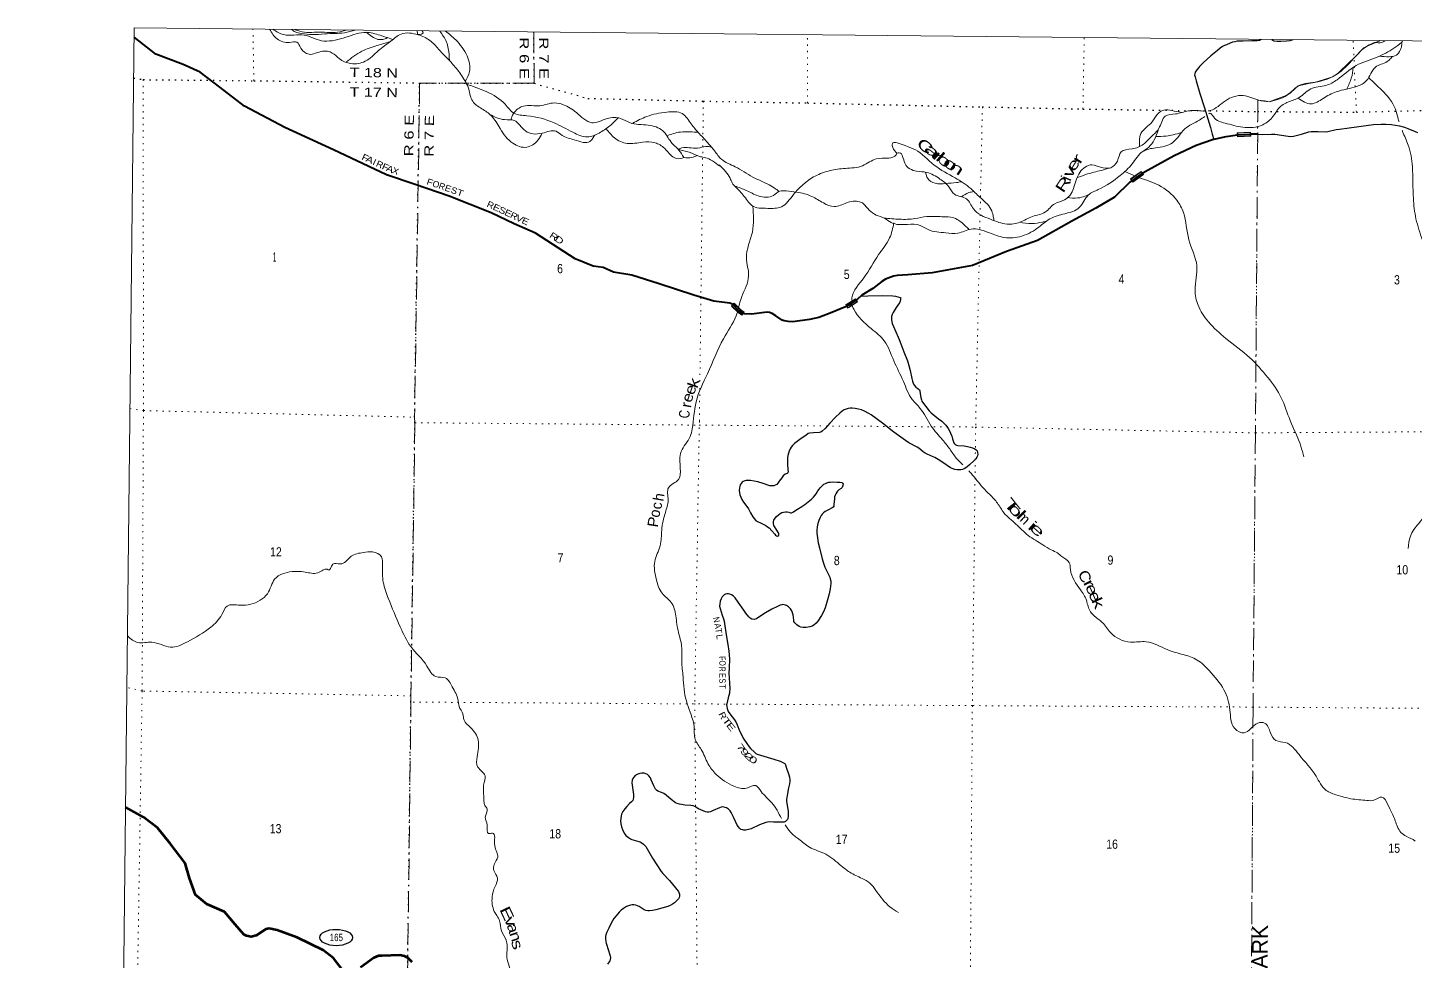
# Model space of a CAD drawing. Header units: feet. Extents: x -252658 to 9, y -366365 to -181930.
# Drawn here: x -252658 to -226402, y -199600 to -181930 of the extents above; entities that cross this region are included whole.
import ezdxf
from ezdxf.enums import TextEntityAlignment as Align

# ---------------------------------------------------------------- set-up
doc = ezdxf.new("R2010")
doc.units = ezdxf.units.FT
doc.header["$LTSCALE"] = 80
doc.linetypes.add('DOT_DASHED', pattern=[7.7, 5, -1.2, 0.3, -1.2])
doc.linetypes.add('DOTTED', pattern=[1.5, 0.3, -1.2])
for name, color, linetype, lineweight in [('17', 7, 'Continuous', 25), ('23', 7, 'Continuous', 70), ('26', 7, 'Continuous', 40), ('29', 7, 'Continuous', 25), ('39', 7, 'Continuous', 13), ('4', 7, 'Continuous', 13), ('44', 7, 'DOT_DASHED', 13), ('6', 7, 'DOTTED', 25), ('61', 7, 'Continuous', 13), ('7', 7, 'DOTTED', 13)]:
    doc.layers.add(name, color=color, linetype=linetype, lineweight=lineweight)
for name, color, linetype in [('27', 7, 'Continuous'), ('30', 7, 'Continuous'), ('41', 7, 'Continuous')]:
    doc.layers.add(name, color=color, linetype=linetype)

msp = doc.modelspace()

# ---------------------------------------------------------------- linework, layer by layer
at = {"layer": '17'}
msp.add_ellipse((-246821.55, -199150.25), major_axis=(309.24, -1), ratio=0.500121, dxfattribs=at)
at = {"layer": '23'}
for points in [[(-246699.97, -199760.57), (-246872.37, -199541.15), (-247067.7, -199389.97), (-247557.68, -199153), (-247938.19, -199013.91), (-248086.73, -198982.06), (-248153.15, -198993.46), (-248333.57, -199114.38), (-248431.39, -199139.57), (-248516.67, -199120.46), (-248567.55, -199092.74), (-248735.37, -198904.56), (-248935.67, -198662.67), (-249267.82, -198516.05), (-249485.03, -198344.49), (-249595.95, -198027.02), (-249677.07, -197742.11), (-249962.35, -197372.4), (-250202.21, -197073.68), (-250467.33, -196871.38), (-250806, -196680.09)], [(-245384.94, -199617.69), (-245467.79, -199535.5), (-245531.62, -199501.44), (-245614.66, -199484.27), (-245950.67, -199494.73), (-246020.94, -199497.18), (-246105.99, -199533.33), (-246359.57, -199717.93)]]:
    msp.add_lwpolyline(points, dxfattribs=at)
at = {"layer": '26'}
msp.add_line((-229385.89, -183945.66), (-229515, -183945.37), dxfattribs=at)
for points in [[(-239318.05, -187169.14), (-239343.88, -187156.06), (-239369.55, -187143.07), (-239674.8, -187103.5), (-240055.59, -186988.58), (-240710.8, -186778.03), (-241223.78, -186615.35), (-241573.01, -186553.15), (-241769.09, -186466.42), (-241957.89, -186444.23), (-242300.19, -186305.56), (-243052.73, -185819.99), (-243452.85, -185638.39), (-243888.86, -185430.21), (-244683.64, -185115.41), (-245324.65, -184894.94), (-245867.6, -184715.81), (-246873.7, -184241.6), (-247795.88, -183814.63), (-248553.44, -183413.61), (-249023.85, -183051.96), (-249394.63, -182769.96), (-249714.72, -182623.47), (-250231.33, -182428.52), (-250645.67, -182110.83)], [(-231559.39, -184678.53), (-231457.72, -184616.05), (-230961.79, -184345.45), (-230547.23, -184154.54), (-230236.24, -184047.11), (-229980.08, -183985.43), (-229766.84, -183956.34), (-229515, -183945.37)], [(-231559.39, -184678.53), (-231804.42, -184852.01), (-232095.4, -185138.94), (-232445.74, -185342.63), (-232899.21, -185593.55), (-233551.09, -185955.13), (-234134.8, -186164.35), (-234779.53, -186431.33), (-235541.4, -186568.11), (-236004.42, -186605.4), (-236207.92, -186619.31), (-236276.24, -186630.66), (-236424.92, -186687.42), (-236494.64, -186731.03), (-236665.17, -186866.16), (-236873.82, -186992.83), (-236962.51, -187074.75), (-236977.23, -187088.34)], [(-236977.23, -187088.34), (-237122.66, -187182.76), (-237186.69, -187214.54), (-237473.15, -187332.82), (-237686.51, -187413.28), (-237866.74, -187451.43), (-238180.08, -187494.16), (-238267.45, -187491.41), (-238341.77, -187477.13), (-238383.25, -187462.23), (-238501.51, -187384.13), (-238571.53, -187340.9), (-238621.41, -187318.37), (-238668.33, -187313.23), (-238961.7, -187350.94), (-239099.14, -187341.91), (-239122.39, -187340.41), (-239195.02, -187291.59), (-239318.05, -187169.14)]]:
    msp.add_lwpolyline(points, dxfattribs=at)
at = {"layer": '29'}
for points in [[(-229320.12, -182154.17), (-229346.85, -182167.93), (-229392.28, -182174.42), (-229495.46, -182176.02), (-229660.56, -182182.77), (-229769.22, -182185.3), (-229818.51, -182193.89), (-229859.61, -182204.71), (-229903.12, -182221.27), (-229976.45, -182250.14), (-230013.23, -182265.29), (-230047.99, -182285.11), (-230093.28, -182315.05), (-230146.99, -182360.51), (-230268.95, -182461.37), (-230418.15, -182595.62), (-230484.89, -182663.38), (-230505.63, -182687.52), (-230551.94, -182750.52), (-230564.94, -182769.39), (-230575.76, -182799.68), (-230576.5, -182824.3), (-230569.27, -182858.1), (-230546, -182936.15), (-230477.38, -183172.18), (-230387.85, -183445.18), (-230324.33, -183652.83), (-230279.42, -183815.53), (-230243.37, -183941.67), (-230214.26, -184041.82)], [(-228721.53, -182160.2), (-228775.67, -182176.58), (-228838.25, -182185.22), (-228945.04, -182191.84), (-229013.66, -182189.56), (-229069.91, -182180.91), (-229095.88, -182170.09), (-229115.97, -182156.23)], [(-229385.89, -183945.66), (-229294.58, -183950.23), (-229121.44, -183943.75), (-229059.08, -183946.37), (-228931.16, -183966.04), (-228805.95, -183983.15), (-228758.88, -183985.73), (-228708.59, -183978.83), (-228556.37, -183941.9), (-228416.51, -183900.94), (-228373.87, -183895.4), (-228329.96, -183892.28), (-228239.16, -183895.74), (-228102.57, -183900.16), (-228055.19, -183894.45), (-227898.11, -183858.41), (-227834.5, -183846.85), (-227653.68, -183824), (-227328.43, -183778.1), (-227189.77, -183762.47), (-227046.1, -183752.98), (-226956.1, -183755.98), (-226850.09, -183762.47), (-226779.36, -183773.71), (-226698.64, -183788.44), (-226605.74, -183813.6), (-226540.7, -183838.2), (-226403.32, -183894.74), (-226356.79, -183909.59)], [(-236892.31, -187009.91), (-236760.69, -187005.94), (-236478.96, -186998.94), (-236288.08, -187003.11), (-236237.8, -187009.98), (-236192.13, -187020.32), (-236166.4, -187027.29), (-236140.44, -187038.12), (-236140.44, -187070.56), (-236150.73, -187106.32), (-236164.24, -187137.63), (-236223.07, -187226.93), (-236284.44, -187319.68), (-236302.71, -187358.31), (-236311.36, -187392.93), (-236315.69, -187418.89), (-236315.69, -187460), (-236302.71, -187527.07), (-236252.88, -187643.2), (-236168.61, -187831.37), (-236133.94, -187914.35), (-236079.7, -188062.01), (-236013.03, -188235.5), (-235982.49, -188325.43), (-235960.76, -188418.6), (-235927.58, -188570.84), (-235915.42, -188617.51), (-235896.82, -188674.64), (-235876.47, -188704.05), (-235850.47, -188732.58), (-235813.73, -188758.14), (-235785.84, -188785.06), (-235776.95, -188803.58), (-235772.1, -188856.05), (-235759.64, -188929.06), (-235745.89, -188975.82), (-235738, -189000.46), (-235709.88, -189041.57), (-235661.56, -189101.51), (-235601.7, -189180.04), (-235564.85, -189217.52), (-235423.82, -189330.93), (-235361.54, -189379.09), (-235327.79, -189406.6), (-235283.66, -189454.81), (-235242.99, -189518.19), (-235218.75, -189558.66), (-235195.57, -189604.38), (-235171.15, -189662.51), (-235156.91, -189712.47), (-235136.53, -189783.67), (-235121.86, -189808.33), (-235108.4, -189820.45), (-235082.44, -189831.27), (-235056.51, -189838.67), (-234936.06, -189844.59), (-234874.74, -189852.9), (-234822.17, -189866.42)], [(-234822.17, -189866.42), (-234779.54, -189878.87), (-234736.27, -189898.34), (-234711.28, -189918.39), (-234693, -189939.45), (-234686.51, -189967.57), (-234682.18, -190006.52), (-234686.88, -190032.05), (-234697.33, -190060.6), (-234716.8, -190086.57), (-234746.17, -190122.85), (-234835.33, -190204.62), (-234887.72, -190246.67), (-234938.29, -190277.87), (-234967.77, -190289.94), (-235002.39, -190296.43), (-235047.61, -190300.54), (-235071.62, -190298.6), (-235112.73, -190289.94), (-235166.82, -190272.63), (-235194.99, -190257.47), (-235342.64, -190161.98), (-235432.94, -190101.71), (-235494.25, -190064.35), (-235521.65, -190049.79), (-235638.48, -190002.19), (-235674.51, -189981.92), (-235716.37, -189956.76), (-235796.42, -189889.69), (-235829.67, -189870.06), (-235982.49, -189783.67), (-236046.63, -189742.1), (-236266.75, -189587.83), (-236486.26, -189415.43), (-236700.8, -189253.6), (-236739.53, -189229.85), (-236826.29, -189186.53), (-236882.16, -189164.77), (-236936.63, -189147.59), (-237001.54, -189134.6), (-237059.92, -189128.77), (-237092.41, -189128.11), (-237131.35, -189134.6), (-237170.3, -189147.59), (-237207.08, -189162.73), (-237246.02, -189186.53), (-237289.29, -189223.31), (-237371.27, -189302.11), (-237479.57, -189415.51), (-237567.25, -189513.45), (-237622.48, -189567.32), (-237650.05, -189585.34), (-237674.41, -189591.12), (-237789.11, -189594.95), (-237856.15, -189601.94), (-237890.2, -189611.83), (-237929.71, -189638.72), (-238048.78, -189725.61), (-238150.39, -189800.99), (-238187.18, -189839.93), (-238210.23, -189865.51), (-238232.61, -189900.51), (-238249.92, -189943.78), (-238268.98, -190000.67), (-238280.21, -190062.78), (-238282.38, -190127.68), (-238281.38, -190193.77), (-238273.72, -190292.11), (-238269.4, -190335.38), (-238272.7, -190357.31), (-238286.7, -190365.67), (-238323.78, -190381.86), (-238360.27, -190411.11), (-238390.38, -190450.25)], [(-238390.38, -190450.25), (-238438.7, -190513.18), (-238464.12, -190549.57), (-238484.95, -190574.17), (-238511.72, -190590.68), (-238538.03, -190598.65), (-238585.28, -190603.66), (-238618.58, -190602.09), (-238739.77, -190557.85), (-238844.9, -190527.94), (-238913.13, -190509.91), (-238983.37, -190501.98), (-239039.47, -190499.77), (-239065.59, -190501.98), (-239089.39, -190508.47), (-239122.55, -190519.25), (-239141.31, -190532.27), (-239160.79, -190553.9), (-239178.09, -190584.19), (-239184.58, -190610.15), (-239191.08, -190638.28), (-239193.24, -190685.88), (-239180.26, -190772.42), (-239166.59, -190818.15), (-239145.64, -190861.13), (-239113.41, -190912.59), (-239049.71, -190993.27), (-239022.32, -191036.38), (-238983.2, -191110.31), (-238937.94, -191189.99), (-238914.47, -191221.38), (-238886.01, -191252.73), (-238851.4, -191274.37), (-238794.54, -191303.88), (-238693.45, -191354.42), (-238660.14, -191374.75), (-238630.71, -191395.53), (-238578.24, -191451.98), (-238522.05, -191516.28), (-238507.39, -191534), (-238488.97, -191549.6), (-238470.61, -191551.3), (-238452.68, -191546.75), (-238444.64, -191525.34), (-238447.2, -191502.58), (-238485.25, -191436.85), (-238538.63, -191348.45), (-238548.5, -191313.31), (-238546.35, -191277.65), (-238537.68, -191250.57), (-238511.72, -191211.63), (-238490.94, -191182.7), (-238451.14, -191148.88), (-238418.71, -191126.58), (-238388.39, -191107.77), (-238355.39, -191096.38), (-238321.32, -191092.63), (-238284.54, -191092.63), (-238253.01, -191101.72), (-238223.96, -191109.94), (-238207.01, -191109.25), (-238182.85, -191101.28), (-238094.15, -191040.35), (-238009.76, -190990.93), (-237954.65, -190956.18), (-237826.53, -190851.48)], [(-237826.53, -190851.48), (-237789.08, -190817.85), (-237738.85, -190753.54), (-237704.7, -190696.69), (-237683.57, -190662.62), (-237663.59, -190638.27), (-237621.05, -190596.11), (-237592.19, -190571.2), (-237561.34, -190553.7), (-237533.78, -190540.91), (-237499.16, -190532.26), (-237472.1, -190530.39), (-237429.93, -190527.93), (-237341.48, -190532.6), (-237289.29, -190532.26), (-237250.35, -190538.75), (-237237.43, -190548.07), (-237230.88, -190566.88), (-237232.86, -190592.56), (-237237.37, -190610.15), (-237248.19, -190631.78), (-237264.85, -190647.96), (-237308.77, -190677.22), (-237334.94, -190700.11), (-237349.88, -190720.5), (-237364.72, -190749.54), (-237380.17, -190778.91), (-237388.82, -190809.2), (-237389.93, -190843.46), (-237401.68, -190955.95), (-237406.13, -190986.61), (-237419.41, -191005.77), (-237434.26, -191019.07), (-237505.5, -191055.38), (-237566.23, -191083.97), (-237597.75, -191108.83), (-237624.65, -191133.74), (-237644.12, -191161.86), (-237663, -191197.42), (-237689.56, -191254.9), (-237707.02, -191312.9), (-237719.85, -191378.22), (-237727.34, -191441.24), (-237724.17, -191497.22), (-237714.05, -191586.8), (-237698.21, -191678.96), (-237677.97, -191773.41), (-237622.48, -191980.8), (-237598.69, -192066.24), (-237572.72, -192137.63), (-237554.54, -192176.5), (-237499.94, -192289.13), (-237481.86, -192330.19), (-237471.04, -192362.64), (-237461.48, -192403.25), (-237460.22, -192449.18), (-237476.3, -192547.89), (-237492.67, -192643.9), (-237523.51, -192760.02), (-237568.4, -192907.86), (-237601.38, -192987.28), (-237635.47, -193057.15), (-237705.58, -193159.26), (-237739.32, -193202.1), (-237784.76, -193241.05), (-237815.42, -193258.5), (-237858.32, -193271.34), (-237928.7, -193279.02), (-237985.97, -193282.16), (-238031.07, -193273.68), (-238059.53, -193262.68), (-238107.13, -193232.39), (-238141.74, -193195.61), (-238159.05, -193169.65), (-238163.38, -193143.69), (-238176.16, -193039.2)], [(-238176.16, -193039.2), (-238185.02, -193007.38), (-238200.75, -192966.66), (-238226.95, -192927.11), (-238244.17, -192908.41), (-238263.64, -192891.1), (-238297.12, -192865.97), (-238319.16, -192858.1), (-238345.12, -192851.61), (-238366.76, -192849.44), (-238388.39, -192853.77), (-238418.68, -192862.42), (-238468.65, -192884.6), (-238576.83, -192933.51), (-238699.74, -193002.09), (-238802.56, -193071.32), (-238870.5, -193119.51), (-238909.81, -193130.7), (-238953.18, -193126.91), (-238987.7, -193104.74), (-239013.92, -193078.58), (-239072.08, -193011.71), (-239110.37, -192954.52), (-239215.86, -192799.93), (-239268.96, -192721.79), (-239285.12, -192704.97), (-239312.24, -192682.85), (-239342.1, -192664.82), (-239372.81, -192650.39), (-239396.61, -192643.9), (-239427.88, -192643.91), (-239455.03, -192650.39), (-239478.89, -192666.44), (-239500.47, -192682.85), (-239515.61, -192702.32), (-239537.65, -192741.13), (-239554.55, -192782.37), (-239562.73, -192831.02), (-239565.37, -192877.56), (-239557.69, -192921.89), (-239517.68, -193050.17), (-239493.97, -193117.72), (-239478.83, -193165.32), (-239472.58, -193206.83), (-239439.45, -193421.56), (-239407.33, -193606.02), (-239390.12, -193730), (-239380.07, -193877), (-239383.77, -194050.22), (-239389.03, -194148.82), (-239385.79, -194231.94), (-239379.21, -194338.61), (-239374.98, -194443.97), (-239377.14, -194500.22), (-239381.47, -194526.18), (-239402.36, -194614), (-239430.12, -194723.96), (-239433.39, -194746.86), (-239431.23, -194779.32), (-239423.13, -194816.9), (-239400.94, -194874.51), (-239374.23, -194919.27), (-239283.41, -195031.05), (-239258.14, -195069.24), (-239232.23, -195125.43), (-239187.68, -195237.73), (-239108.43, -195395.5), (-239052.61, -195480.31), (-239006.69, -195541.91), (-238979.05, -195575.51), (-238905.48, -195644.74), (-238878.1, -195667.01), (-238853.56, -195679.36), (-238726.98, -195718.26)], [(-238726.98, -195718.26), (-238537.82, -195774.78), (-238418.5, -195814.93), (-238379.74, -195828.64), (-238353.77, -195841.63), (-238334.3, -195858.93), (-238319.16, -195880.57), (-238303.51, -195925.48), (-238254, -196070.2), (-238243.43, -196114.23), (-238239.11, -196164), (-238239.97, -196193.6), (-238245.6, -196239.72), (-238262.23, -196319.87), (-238289.1, -196464.12), (-238297.59, -196538.42), (-238297.53, -196572.9), (-238270.61, -196756.98), (-238267.24, -196810.9), (-238269.98, -196859.8), (-238273.73, -196895.28), (-238282.38, -196916.91), (-238298.68, -196937.48), (-238321.32, -196953.69), (-238347.29, -196964.51), (-238378.15, -196969.17), (-238544.99, -196967.8), (-238619.9, -196962.34), (-238659.48, -196964.09), (-238691.3, -196971), (-238808.1, -197019.75), (-238971.31, -197091.05), (-239018, -197107.3), (-239072.74, -197118), (-239104.54, -197118.12), (-239128.34, -197113.79), (-239162.73, -197102.99), (-239191.08, -197079.17), (-239210.56, -197057.54), (-239232.45, -197022.12), (-239294.21, -196883.06), (-239344.7, -196782.77), (-239366.29, -196751.73), (-239398.79, -196720.02), (-239433.4, -196698.39), (-239462.65, -196686.12), (-239502.64, -196678.92), (-239535.09, -196683.24), (-239569.44, -196692.74), (-239687.73, -196743.33), (-239738.47, -196769.78), (-239769.34, -196778.98), (-239803.37, -196778.44), (-239833.48, -196772.87), (-239962.25, -196714.28), (-240032.71, -196672.43), (-240065.03, -196660.56), (-240108.43, -196652.95), (-240215.28, -196643.6), (-240322.62, -196629.15), (-240371.22, -196616.38), (-240398.35, -196601.03), (-240481.24, -196538.23), (-240575, -196454.57), (-240619.03, -196425.78), (-240663.86, -196405.33), (-240733.7, -196378.18), (-240757, -196364.02), (-240776.97, -196339.24), (-240810.45, -196277.63), (-240858.96, -196163.18), (-240876.5, -196125.04), (-240902.77, -196089.2), (-240932.75, -196064.46), (-240960.88, -196049.32), (-240991.63, -196039.97), (-241036.6, -196040.67), (-241075.55, -196047.16), (-241114.95, -196060.16)], [(-241114.95, -196060.16), (-241162.09, -196086.1), (-241189.18, -196116.21), (-241207.52, -196142.35), (-241220.51, -196174.81), (-241224.83, -196222.4), (-241222.22, -196264.29), (-241197.93, -196442.45), (-241194.54, -196490.69), (-241198.78, -196529.1), (-241209.69, -196557.76), (-241231.32, -196581.56), (-241267.98, -196615.54), (-241324.36, -196670.26), (-241361.75, -196715.3), (-241395.75, -196765.46), (-241419.55, -196815.22), (-241430.61, -196852.15), (-241439.03, -196940.71), (-241435.39, -196997.12), (-241423.88, -197057.54), (-241404.41, -197107.3), (-241374.82, -197172.43), (-241339.5, -197217.64), (-241291.9, -197256.59), (-241253.81, -197283.17), (-241227, -197295.53), (-241092.57, -197332.74), (-241069.06, -197340.96), (-241047.42, -197353.95), (-241006.31, -197382.07), (-240978.46, -197409), (-240963.04, -197425.34), (-240833.45, -197645.49), (-240671.01, -197902.71), (-240640.67, -197940.27), (-240515.71, -198071.01), (-240345.72, -198282.11), (-240336.47, -198299.85), (-240326.95, -198327.55), (-240321.87, -198351.41), (-240322.62, -198368.66), (-240329.11, -198390.29), (-240344.15, -198417.2), (-240416.97, -198491.44), (-240454.6, -198520.11), (-240502.2, -198546.07), (-240546.03, -198563.85), (-240775.33, -198626.97), (-240837.55, -198641.27), (-240892.62, -198647.36), (-240926.26, -198645.59), (-240960.87, -198636.94), (-240990.45, -198626.05), (-241088.95, -198564.4), (-241120.98, -198548.23), (-241149.11, -198537.41), (-241188.39, -198530.95), (-241222.67, -198528.76), (-241252.96, -198535.25), (-241291.49, -198547.77), (-241330.84, -198565.54), (-241382.77, -198600.16), (-241431.06, -198633.95), (-241469.31, -198669.39), (-241525.58, -198742.96), (-241564.99, -198792.87), (-241590.49, -198831.67), (-241631.58, -198903.06), (-241661.42, -198973.17), (-241700.83, -199050.19), (-241715.75, -199096.38), (-241724.63, -199132.4), (-241724.63, -199171.34), (-241718.14, -199231.92), (-241711.02, -199257.78), (-241671.41, -199398.15), (-241646.74, -199461.26), (-241636.44, -199496.03), (-241631.59, -199532.66), (-241633.76, -199565.11), (-241641.56, -199590.6), (-241688.01, -199657.62)]]:
    msp.add_lwpolyline(points, dxfattribs=at)
at = {"layer": '39'}
msp.add_line((-231899.68, -184651.08), (-231624.92, -184768.98), dxfattribs=at)
for points in [[(-248082.14, -181958.31), (-247939.14, -182141.11), (-247704.58, -182206.09), (-247563.74, -182201.58), (-247492.64, -182313.14), (-247335.15, -182431.68), (-247079.04, -182374.02), (-246894.4, -182408.25), (-246766.91, -182512.37), (-246542.76, -182607.46), (-246270.73, -182564.08), (-246020.99, -182363.32), (-245785.53, -182180.55), (-245594.94, -182049.66), (-245271.28, -182063.24), (-245047.28, -182170.41), (-244884.27, -182333.33), (-244759.16, -182469.65), (-244612.12, -182622.33), (-244443.74, -182841.71), (-244313.92, -183090.89), (-244238.19, -183321.35), (-244064.86, -183462.22), (-243885.44, -183597.12), (-243717.31, -183838.66), (-243479.23, -184117.21), (-243216.62, -184190.56), (-243003.88, -184057.9), (-242927.22, -183929.31)], [(-248018.01, -181958.31), (-247815.5, -182059.85), (-247427.44, -182070.1), (-247096.81, -182174.4), (-246895.68, -182174.57), (-246490.07, -182060.11), (-246296.5, -182017.89), (-246025.48, -182061.11), (-245751.89, -182152.41)], [(-247660.07, -181961.64), (-247598.36, -182009.17), (-247473.64, -182036.47), (-247278.77, -182059.86), (-247037.12, -182044.26), (-246666.86, -182024.77), (-246461.8, -181975.6)], [(-247597.83, -181963.06), (-247508.72, -181997.48), (-247146.25, -182013.07), (-246744.81, -182005.28), (-246624.83, -181973.28)], [(-246628.82, -182577.37), (-246336.91, -182376.02), (-246050.02, -182266.32), (-245806.45, -182195.3)], [(-246246.86, -182014.01), (-246030.55, -182149.69), (-245938.04, -182150.69), (-245855.17, -182121.22)], [(-245291.57, -181987.72), (-245283.22, -182024.73), (-245287.85, -182057.92)], [(-245279.32, -182059.82), (-245177.99, -182022.78), (-245193.92, -181988.79)], [(-244860.96, -181992.5), (-244733.68, -182200.18), (-244700.55, -182322.99), (-244679.12, -182549.11)], [(-244752.51, -181993.3), (-244560.43, -182159.57), (-244344.78, -182464.07), (-244299.99, -182760.67), (-244380.98, -182946.82)], [(-226659.42, -182210.42), (-226808.82, -182315.57), (-227122.58, -182487.43), (-227520.64, -182644.27), (-227879.81, -182914.34), (-228092.24, -183020.82), (-228378.61, -183086.21), (-228601.79, -183250.99), (-228803.88, -183333.4), (-228984.3, -183454.33), (-229094.77, -183612.27), (-229285.62, -183765.32), (-229666.32, -183813.57), (-229999.27, -183735.43), (-230223.08, -183612.14), (-230290.73, -183548.96), (-230308.91, -183557.78)], [(-229163.85, -183329.51), (-228826.5, -183204.24), (-228611.27, -183031.31), (-228248.3, -182950.64), (-227850.09, -182781.71), (-227530.7, -182472.94), (-227333.43, -182287.73), (-227071.28, -182176.71)], [(-226977.6, -182177.55), (-227064.77, -182214.32), (-227142.72, -182208.48)], [(-227080.36, -182467.75), (-226895.2, -182477.8), (-226760.1, -182449.05), (-226686.6, -182355.17), (-226663.77, -182294.98), (-226659.42, -182210.42)], [(-226661.05, -182211.57), (-226649.94, -182197.51), (-226645.82, -182180.85)], [(-228623.79, -183259.2), (-228373.9, -183370.29), (-228147.46, -183270.01), (-227896.56, -183141.79), (-227507.21, -183041.26), (-227324.89, -182930.42), (-227156.98, -182676.41), (-226934.49, -182570.04), (-226865.41, -182510.36), (-226839.79, -182476.67)], [(-227574.37, -182679.26), (-227611.94, -182883), (-227697.15, -183082.78)], [(-244353.7, -182997.51), (-243970.61, -183142.95), (-243623.41, -183378.37), (-243454.44, -183547.4), (-243211.63, -183594.35), (-242696.34, -183730.86), (-242340.41, -183907.96), (-242071.95, -183997.49), (-241847.83, -183923.37), (-241645.12, -183788.58), (-241491, -183638.86)], [(-227280.29, -182880.13), (-227037.39, -183110.81), (-226778.11, -183468.15), (-226727.93, -183647.98), (-226705.8, -183712.14)], [(-230322.77, -183502.88), (-230280.03, -183494.69), (-229992.27, -183310.46), (-229661.28, -183213.33), (-229364.64, -183301.14), (-229163.85, -183329.51)], [(-243515.74, -183675.89), (-243466.58, -183553.31), (-243277.9, -183414.34), (-242966.05, -183405.64), (-242691.89, -183352.2), (-242519.32, -183386.3), (-242275.7, -183535.99), (-241986.31, -183726.47), (-241691.75, -183649.08), (-241440.31, -183645.76), (-241268.28, -183726.19), (-240916.88, -183774.31), (-240642.58, -183880.02), (-240484.18, -184093.25), (-240341.72, -184242.68), (-240242.27, -184387.96)], [(-241210.38, -183736.32), (-240945.13, -183610.84), (-240566.02, -183526.31), (-240274.73, -183555.65), (-240102.04, -183750.9), (-239969.17, -183911.48), (-239790.45, -184106.8), (-239661.53, -184261.29), (-239528.64, -184419.86), (-239272.84, -184559.61), (-238937.26, -184756.63), (-238631.23, -184900.95), (-238499.45, -184982.96), (-238443.15, -185024.87)], [(-236211.04, -184302.87), (-236166.35, -184295.12), (-236060.1, -184495.7), (-235838.6, -184645.15), (-235647.79, -184667.36), (-235395.85, -184792.97), (-235230.64, -184939.8), (-235119.68, -185082.01), (-234895.41, -185167.03), (-234762.92, -185359.83), (-234439.39, -185554.71), (-234126.71, -185646.73), (-233880.9, -185609.1), (-233646.34, -185502.87), (-233401.97, -185416.88), (-233223.13, -185259.68), (-233037.27, -185189.17), (-232867.75, -184969.42), (-232749.57, -184668.54), (-232520.6, -184523.96), (-232358.23, -184570.04), (-232163.23, -184578.19), (-232039.1, -184454.64), (-231968.66, -184280.15), (-231760.82, -184221.97), (-231546.61, -184135.66), (-231394.04, -183988.24), (-231255.51, -183838.66), (-231132.08, -183604.31), (-230940.52, -183562.07), (-230694.47, -183504.3), (-230414.77, -183505.9)], [(-231621.98, -184172.49), (-231592.51, -183933.72), (-231382.73, -183710.37), (-231278.42, -183562.44), (-231162.91, -183489.15), (-231008.14, -183496.87), (-230824.93, -183533.09)], [(-243917.18, -183570.62), (-243634.86, -183668.32), (-243452.03, -183684.41), (-243241.15, -183882.09), (-242923.89, -183925.81), (-242659.97, -183888.38), (-242546.24, -183966.16), (-242315.95, -184051.25), (-242145.56, -184099.43), (-242022.7, -184084.64), (-241965.61, -184018.78), (-241927.52, -183962.45)], [(-230387.1, -183608.51), (-230485.32, -183677.79), (-230764.85, -183845.99), (-230993.16, -184105.39), (-231314.09, -184202.64), (-231556.24, -184270.52), (-231760.13, -184506.01), (-231986, -184729.18), (-232399.4, -184992.62), (-232585.64, -185095.35), (-232759.39, -185333.19), (-233030.26, -185449.11), (-233317.03, -185548.73), (-233554.43, -185725.45), (-233892.18, -185884.96), (-234220.09, -185891.48), (-234494.54, -185797.86), (-234803.59, -185740.12), (-235055.92, -185817.96), (-235285.12, -185811.45), (-235620.3, -185751.42), (-235772.21, -185671.21), (-236011.34, -185652.51), (-236316.65, -185618.98), (-236448.41, -185534.96), (-236600.58, -185476.91), (-236846.5, -185255.24)], [(-241713.16, -183845.49), (-241557.23, -184011.12), (-241313.14, -184120.53), (-241023.22, -184095.47), (-240788.03, -184106.07), (-240608.25, -184210.75), (-240477.15, -184351.17), (-240373.22, -184406.68), (-240242.27, -184387.96)], [(-240562.42, -183973.17), (-240308.98, -183903.77), (-240121.89, -183899.76), (-239971.95, -183906.89)], [(-231259.5, -183843.04), (-231319.87, -184009.19), (-231418.19, -184161.22), (-231534.28, -184258.27)], [(-231313.57, -183987.1), (-231114.36, -183979.18), (-230981.35, -183956.45), (-230827.27, -183909.92)], [(-226647.31, -183876.91), (-226642.28, -183890.64), (-226534.73, -184151.66), (-226457.05, -184559.42), (-226437.96, -185159.92), (-226388.18, -185545.22), (-226266.22, -185949.42), (-226158.05, -186329.3), (-226133.51, -186980.23), (-226082.69, -187448.12), (-225952.71, -187854.43), (-225747.09, -188328.03), (-225551.85, -189000.95), (-225578.97, -189425.7), (-225523.79, -189694.21), (-225582.96, -190108.54), (-225779.57, -190579.8), (-226070.19, -191007.74), (-226337.23, -191311.04), (-226492.96, -191555.12), (-226535.92, -191788.32)], [(-240341.92, -184241.34), (-240337, -184233.84), (-240280.31, -184202.22), (-240143.51, -184199.67), (-239982.73, -184209.47), (-239823.45, -184176.95), (-239724.46, -184185.65)], [(-240341.92, -184241.34), (-240140.51, -184286.32), (-239948.35, -184364.95), (-239737.93, -184429.68), (-239560.22, -184540.38), (-239562.21, -184538.35), (-239427.14, -184682.83), (-239312.89, -184887.53), (-239209.58, -184995.41), (-239037.05, -185204.76), (-238955.62, -185292.27), (-238654.58, -185347.9), (-238396.82, -185320.48), (-238168.82, -185087.26), (-237987.59, -184897.85), (-237756.42, -184737.19), (-237475.64, -184633.46), (-237185.53, -184592.29), (-236861.12, -184541.41), (-236602.15, -184411.27), (-236364.66, -184397.72), (-236227.18, -184336.77), (-236211.04, -184302.87)], [(-236206.74, -184308.78), (-236287.89, -184197.11), (-236297.11, -184126.51), (-236056.17, -184161.35), (-235862, -184240), (-235503.38, -184529.93), (-235105.98, -184771.94), (-234814.71, -184974.52), (-234641.65, -185137.55), (-234498.42, -185272.05), (-234415.4, -185395.83), (-234386.58, -185510.96), (-234372.72, -185583.1)], [(-240242.27, -184387.96), (-240091.39, -184385.56), (-239988.83, -184347.34)], [(-235671.03, -184664.23), (-235627.02, -184782.41), (-235487.31, -184874.57), (-235288.22, -184876.73), (-235082.89, -184860.82), (-234989.94, -184844.55)], [(-232796.11, -184764.15), (-232484.03, -184663.35), (-232340.82, -184628.64), (-232190.04, -184584.8)], [(-231624.92, -184768.98), (-231252.03, -184912.38), (-230913.45, -185196.06), (-230789.45, -185427.04), (-230686.89, -185941.83), (-230535.85, -186439.01), (-230569.37, -186895.93), (-230512.4, -187182.59), (-230316.96, -187494.93), (-229984.76, -187808.75), (-229536.52, -188174.18), (-229192.97, -188548.56), (-228938.04, -188934.06), (-228770.11, -189362.94), (-228566.66, -189850.61), (-228512.67, -190048.61)], [(-239274.29, -184927.4), (-239060.9, -185009.11), (-238834.84, -185112.28), (-238545.11, -185103.33), (-238427.51, -185022.01), (-238304.79, -185019.31), (-238111.97, -185041.54), (-237819.28, -185123.28), (-237601.5, -185246.5), (-237397.16, -185315.19), (-237163.01, -185243.19), (-236919.41, -185223.67), (-236846.5, -185255.24)], [(-234989.94, -185129.16), (-234847.79, -185050.71), (-234757.06, -185031.55)], [(-232990.02, -185144.28), (-232785.42, -185151.61), (-232654.3, -185118.78), (-232568.11, -185084.83)], [(-238938.13, -185305.58), (-238945.45, -185795.98), (-239059.84, -186288.28), (-239017.58, -186629.17), (-239144.82, -187016.58), (-239230.37, -187311.37)], [(-236268.41, -185621.52), (-236348.21, -185908.72), (-236557.07, -186224.73), (-236835.75, -186662.87), (-237061.04, -187040.77), (-237060.64, -187190.04)], [(-236453.45, -185532.69), (-236161.03, -185554.19), (-235869.26, -185543.25), (-235643.53, -185503.39), (-235357.97, -185506.49), (-235134.98, -185529.05), (-234905.56, -185688.66), (-234847.25, -185744.76)], [(-233891.81, -185611.65), (-233657.98, -185637.71), (-233456.5, -185607.66), (-233390.98, -185594.11)], [(-237060.64, -187190.04), (-237027.77, -187257.06), (-236698.22, -187625.24), (-236449.52, -187855.57), (-236270.92, -188232.18), (-236086.49, -188626.99), (-235921.54, -188967.2), (-235774.62, -189129.95), (-235561.38, -189468.66), (-235347.25, -189730.84), (-235212.48, -189901.52), (-235087.82, -190076.11), (-234966.1, -190205.07)], [(-239230.37, -187311.37), (-239253.67, -187380.01), (-239492.11, -187816.57), (-239795.53, -188478.04), (-240010.94, -189009.53), (-240083.32, -189520.41), (-240123.25, -189667.03), (-240293.52, -189951.23), (-240309.38, -190273.37), (-240343.99, -190480.48), (-240532.86, -190635.56), (-240539.65, -190871.17), (-240592.67, -191104.27), (-240660.95, -191437.93), (-240692.6, -191735.72), (-240794.62, -192030.73), (-240760.48, -192377.58), (-240654.86, -192632.55), (-240479.93, -192807.68), (-240396.41, -193060.39), (-240343.79, -193375.21), (-240284.53, -193637.72), (-240281.85, -193923.8), (-240257.08, -194212.13), (-240239.74, -194448.01), (-240124.21, -194886.39), (-240048.88, -195151.09), (-240027.68, -195401.11), (-239915.28, -195591.68), (-239785.68, -195858.99), (-239633.19, -196062.08), (-239293.92, -196287.35), (-239054.97, -196320.15), (-238883.49, -196275.68), (-238782.18, -196383.54), (-238579.57, -196599.26), (-238394.25, -196899.15)], [(-234851.15, -190316.31), (-234807.61, -190363.17), (-234585.5, -190631.48), (-234454.33, -190765.86), (-234307.43, -190930.62), (-234184.86, -191111.23), (-233960.07, -191323.16), (-233725.28, -191539.23), (-233447.81, -191717.49), (-233290.05, -191813.88), (-233172.06, -191871.56), (-233088.4, -191940.96), (-232950.9, -192049.21), (-232926.36, -192186.46), (-232737.75, -192567.21), (-232625.68, -192762.49), (-232613.99, -192803.43), (-232584.87, -192907.29), (-232490.02, -193051.34), (-232324.67, -193186.08), (-232164.07, -193383.22), (-231792.03, -193558.48), (-231492.28, -193551.65), (-231095.8, -193700.98), (-230791.19, -193794.93), (-230526.92, -193898.52), (-230301.99, -194098.36), (-230024.66, -194459.94), (-229908.5, -194843.93), (-229818.07, -195193.41), (-229640.04, -195275.91), (-229382.44, -195091.36), (-229253.71, -195090.74), (-229141.24, -195275.27), (-229038.37, -195421.42), (-228861.82, -195459.6), (-228601.03, -195688.04), (-228280, -196096.41), (-228088.06, -196364.39), (-227877.94, -196455.3), (-227623.3, -196522.52), (-227319.99, -196556.03), (-227185.18, -196551.44), (-227033.62, -196490.64), (-226924.63, -196628.8), (-226781.44, -196938.55), (-226673.44, -197161.31), (-226573.74, -197234.91), (-226403.82, -197323.37), (-226402.23, -197324.89)], [(-250770.39, -193442.18), (-250573.33, -193566.58), (-250309.77, -193559.36), (-249954.88, -193653.85), (-249637.95, -193554.55), (-249194.2, -193275.32), (-248984.25, -193037.88), (-248881.79, -192875.82), (-248642.26, -192860.29), (-248259.03, -192767.75), (-248122.81, -192642.31), (-247982.77, -192363.82), (-247655.31, -192224.35), (-247373.91, -192239.48), (-247140.56, -192235.97), (-246975.09, -192189.41), (-246973.1, -192191.45), (-246883.36, -192085.65), (-246746.52, -192079.08), (-246641.43, -192035.9), (-246535.62, -191932.3), (-246307.53, -191862.25), (-246132.41, -191850.04), (-245962.58, -191946.56), (-245944.32, -192103.88), (-245930, -192426.35), (-245835.01, -192729.54), (-245610.06, -193269.82), (-245409.31, -193644.67), (-245103.9, -194012.58), (-244937.29, -194211.8), (-244758.6, -194237.91), (-244625.78, -194402.52), (-244516.12, -194655.51), (-244495.44, -194778.61), (-244424.67, -194918.37), (-244401.91, -195035.46), (-244274.89, -195179.86), (-244134.83, -195413.03), (-244154.61, -195727.07), (-244138.83, -195924.65), (-244003.97, -196087.27), (-244032.19, -196264.23), (-244031.96, -196415.31), (-244029.02, -196508.01), (-244023.91, -196586.63), (-244010.57, -196649.22), (-243963.11, -196718.22), (-244001.15, -196874.93), (-243962.68, -197024.42), (-243938.41, -197183.82), (-243865.89, -197174.53), (-243822.43, -197412.71), (-243764.66, -197630.89), (-243830.59, -197765.14), (-243835.99, -197881.92), (-243767.28, -198025.69), (-243815.4, -198184.31), (-243870.03, -198383.14), (-243828.98, -198655.53), (-243781.67, -198736.62), (-243730.27, -198837.1), (-243692.54, -199025.65), (-243604.1, -199201.86), (-243588.25, -199393.41), (-243589.84, -199528.35), (-243549.5, -199689.95), (-243467.31, -200055.45), (-243438.47, -200339.79), (-243510.53, -200653.26), (-243546.02, -200934.9), (-243467.78, -201123.08), (-243369.92, -201353.79), (-243323.91, -201545.66), (-243275.36, -201693.23), (-243239.59, -201901.11), (-243154.98, -202061.16), (-243109.93, -202164.39), (-242893.81, -202428.6), (-242718.19, -202545.33), (-242559.96, -202601.43), (-242324.69, -202605.99), (-242038.23, -202703.77), (-241790.31, -202829.34), (-241535.81, -202908.64), (-241295.15, -202967.65), (-241013.94, -202998.9), (-240706.85, -202881.36), (-240510.36, -202933.85), (-240316.95, -203076.95), (-240046.67, -203182.62)], [(-238322.97, -197019.67), (-238224.11, -197159.09), (-238068.74, -197287.68), (-237867.36, -197436.92), (-237557.24, -197575.24), (-237266.14, -197791.92), (-237102.65, -197914.56), (-236870.72, -198031.89), (-236722.95, -198122.13), (-236607.92, -198260.35), (-236342.07, -198571.44), (-236180.4, -198677.94)]]:
    msp.add_spline(points, degree=3, dxfattribs=at)
at = {"layer": '4'}
msp.add_lwpolyline([(-250643.67, -181929.5), (-219314.25, -182252.72), (-187984.41, -182532.85), (-156654.22, -182769.88), (-125323.73, -182963.82), (-93993.01, -183114.65), (-62662.1, -183222.4), (-31331.08, -183287.04), (0, -183308.59), (0, -366365.25), (-31582.88, -366343.53), (-63165.71, -366278.36), (-94748.41, -366181.36), (-126330.93, -366017.71), (-157913.21, -365822.21), (-189495.2, -365583.27), (-221076.82, -365300.9), (-252658.03, -364975.08)], close=True, dxfattribs=at)
msp.add_lwpolyline([(-250643.67, -181929.5), (-219314.25, -182252.72), (-187984.41, -182532.85), (-156654.22, -182769.88), (-125323.73, -182963.82), (-93993.01, -183114.65), (-62662.1, -183222.4), (-31331.08, -183287.04), (0, -183308.59), (0, -366365.25), (-31582.88, -366343.53), (-63165.71, -366278.36), (-94748.41, -366181.36), (-126330.93, -366017.71), (-157913.21, -365822.21), (-189495.2, -365583.27), (-221076.82, -365300.9), (-252658.03, -364975.08)], close=True, dxfattribs=at)
at = {"layer": '44'}
for points in [[(-243081.89, -182011.47), (-243075.71, -182981.42), (-245241.78, -182976.09), (-245338.18, -189300.33), (-245331.37, -189405.15), (-245405.94, -194574.99), (-245470.25, -199860.51), (-245469.54, -199971.31), (-245492.34, -205158.41), (-245512.8, -210395.24), (-245532.21, -215753.63), (-246008.79, -215746.45), (-246139.98, -220909.79), (-246257.29, -226287.24), (-246279.33, -227766.92)], [(-227069.27, -182176.73), (-227313.12, -182279.79), (-227376.43, -182310.91), (-227540.82, -182480.95), (-227820.15, -182752.12), (-227855.69, -182784.35), (-227906.79, -182823.25), (-227970.1, -182857.71), (-228024.52, -182879.93), (-228306.08, -182966.62), (-228421.6, -182987.74), (-228474.91, -182996.63), (-228614.86, -183031.08), (-228669.28, -183072.2), (-228770.91, -183167.78), (-228844.21, -183212.23), (-229166.32, -183330.04), (-229255.17, -183314.48), (-229379.57, -183298.92), (-229426.53, -189597.56), (-229471.4, -194788.24), (-229500.87, -200016.34)]]:
    msp.add_lwpolyline(points, dxfattribs=at)
at = {"layer": '6'}
msp.add_line((-243075.71, -182981.42), (-243081.89, -182011.46), dxfattribs=at)
for points in [[(-250654.15, -182881.41), (-250472.32, -182911.38), (-248378.84, -182932.04), (-245241.78, -182976.09), (-243075.71, -182981.42), (-242061.36, -183266.37), (-239873.71, -183318.26), (-237903.08, -183353.71), (-234593.41, -183427.83), (-232691.23, -183468.57), (-229383.24, -183514.47), (-227516.93, -183526.63), (-224139.02, -183442.35), (-222179.78, -183419.25), (-219325.44, -183414.75)], [(-245532.21, -215753.63), (-245520.6, -210484.03), (-245492.34, -205158.41), (-245469.54, -199971.31), (-245470.25, -199860.51), (-245407.56, -194694.2), (-245406.17, -194575.36), (-245331.37, -189405.15), (-245338.18, -189300.33), (-245241.78, -182976.09)]]:
    msp.add_lwpolyline(points, dxfattribs=at)
at = {"layer": '61'}
for p, q in [((-229769.96, -183919.25), (-229520.28, -183906.6)), ((-229520.28, -183906.6), (-229516.49, -183981.5)), ((-231790.13, -184792.49), (-231585.88, -184648.33)), ((-231585.88, -184648.33), (-231542.63, -184709.61)), ((-239343.63, -187196.18), (-239294.05, -187144.16)), ((-239293.61, -187155.29), (-239332.42, -187196.01)), ((-237144.15, -187237.37), (-237174.84, -187170.11)), ((-236995.55, -187058.99), (-236953.65, -187120.4)), ((-239143.87, -187371.15), (-239103.67, -187311.45))]:
    msp.add_line(p, q, dxfattribs=at)
for points in [[(-229516.49, -183981.5), (-229766.17, -183994.15), (-229769.96, -183919.25)], [(-231542.63, -184709.61), (-231746.88, -184853.76), (-231790.13, -184792.49)], [(-239343.11, -187196.75), (-239214.8, -187322.32), (-239144.07, -187371.56)], [(-239332.42, -187196.01), (-239209.68, -187316.14), (-239146.22, -187360.31), (-239114.65, -187313.42)], [(-239114.65, -187313.42), (-239174.86, -187271.5), (-239293.61, -187155.29)], [(-239293.57, -187144.13), (-239169.74, -187265.32), (-239104.14, -187310.98)], [(-236995.78, -187058.77), (-237155.47, -187160.51), (-237175.07, -187169.74)], [(-237164.45, -187173.59), (-237151.6, -187167.53), (-236997.95, -187069.64), (-236964.68, -187118.4)], [(-236964.68, -187118.4), (-237123.06, -187219.3), (-237139.96, -187227.26), (-237164.45, -187173.59)], [(-236953.5, -187120.77), (-237119.19, -187226.32), (-237143.12, -187237.59)]]:
    msp.add_lwpolyline(points, dxfattribs=at)
for points in [[(-229527.86, -183914.98), (-229761.57, -183926.83), (-229758.58, -183985.76), (-229524.87, -183973.91)], [(-231587.8, -184659.47), (-231778.98, -184794.41), (-231744.95, -184842.61), (-231553.77, -184707.68)]]:
    msp.add_lwpolyline(points, close=True, dxfattribs=at)
at = {"layer": '7'}
for p, q in [((-248378.84, -182932.04), (-248396.68, -181954.11)), ((-237903.08, -183353.71), (-237900.43, -182066.17)), ((-232691.23, -183468.57), (-232665.43, -182120.25)), ((-227516.93, -183526.63), (-227576.81, -182171.66)), ((-239873.71, -183318.26), (-239939.84, -188641.29))]:
    msp.add_line(p, q, dxfattribs=at)
for points in [[(-250472.32, -182911.38), (-250469.47, -189176.26), (-250493.59, -194484), (-250577.76, -199766.92), (-250722.71, -205087.45), (-250867.33, -210379.79), (-250893.71, -215673.07)], [(-234593.41, -183427.83), (-234720.9, -189487.84), (-234782.83, -194760.93), (-234822.57, -200028.21), (-234858.19, -205287.48), (-234918.16, -210564.61), (-234992.29, -215849.65)], [(-229666.67, -216038.27), (-229596.31, -210733.04), (-229555.46, -205371.1), (-229501.6, -200099.94), (-229471.4, -194788.24), (-229426.53, -189597.56), (-229383.24, -183514.47)], [(-239941.22, -188752.27), (-239948.98, -189377.03), (-240037.76, -194718.11), (-239990.53, -199936.18), (-240121.36, -205260.69), (-240236.33, -210605.52), (-240309.17, -215771.92)], [(-250722.98, -189136.63), (-250469.47, -189176.26), (-245338.18, -189300.33)], [(-245331.37, -189405.15), (-239951.77, -189451.33), (-234720.9, -189487.84), (-229426.53, -189597.56), (-219384.37, -189534.67)], [(-245406.17, -194575.36), (-250493.59, -194484), (-250781.08, -194415.68)], [(-219435.34, -194828.11), (-224176.2, -194827.46), (-229471.4, -194788.24), (-234782.83, -194760.93), (-245407.56, -194694.2)]]:
    msp.add_lwpolyline(points, dxfattribs=at)

# ---------------------------------------------------------------- texts
at = {"layer": '17', "width": 0.8}
msp.add_text('165', height=140, dxfattribs=at).set_placement((-246818.65, -199218.56), align=Align.CENTER)
at = {"layer": '27'}
for s, rotation, width, p in [('F', 334.216, 1.3, (-246296.33, -184444.04)), ('A', 334.525, 1.25, (-246213.2, -184482.25)), ('I', 334.525, 1.15, (-246121.93, -184526.3)), ('R', 335.577, 1.1, (-246022.03, -184570.71)), ('F', 336.619, 1.25, (-245912.02, -184621.09)), ('A', 336.619, 1.2, (-245826.29, -184657.42)), ('X', 339.297, 1.15, (-245719.37, -184697)), ('F', 341.172, 1.15, (-245067.44, -184908.68)), ('E', 340.868, 1.1, (-244723.64, -185027.44)), ('S', 340.154, 1.1, (-244608.38, -185068.15)), ('T', 340.154, 1.25, (-244494.13, -185109.39)), ('R', 336.525, 1.1, (-243924.71, -185338.33)), ('E', 334.681, 1.25, (-243810.25, -185389.96)), ('S', 334.681, 1.25, (-243701.3, -185441.51)), ('E', 334.273, 1.25, (-243590.74, -185494.24)), ('R', 334.273, 1.15, (-243481.74, -185546.76)), ('V', 335.596, 1.25, (-243375.19, -185596.75)), ('E', 335.596, 1.2, (-243265, -185646.75)), ('R', 325.971, 1.35, (-242734.71, -185930.67)), ('D', 324.421, 1.4, (-242634.31, -185997.11))]:
    msp.add_text(s, height=120, rotation=rotation, dxfattribs=dict(at, width=width)).set_placement(p, align=Align.CENTER)
for s, p in [('O', (-244952.27, -184948.12)), ('R', (-244837.96, -184987.78))]:
    msp.add_text(s, height=120, rotation=340.868, dxfattribs=at).set_placement(p, align=Align.CENTER)
at = {"layer": '30'}
for s, rotation, width, p in [('N', 283.52, 0.9, (-239681.76, -193148.38)), ('A', 281.086, 0.95, (-239658.52, -193263.45)), ('F', 273.911, 0.8, (-239574.39, -193869.76)), ('O', 272.456, 0.65, (-239570.29, -193959.88)), ('S', 273.53, 0.75, (-239571.17, -194297.03)), ('R', 270.888, 0.65, (-239573.99, -194072.79)), ('E', 272.232, 0.75, (-239573.06, -194191.88)), ('T', 272.299, 0.85, (-239571.59, -194402.76)), ('R', 296.462, 1.15, (-239561.42, -194976.59)), ('T', 305.913, 1.7, (-239478.39, -195095.69)), ('E', 307.812, 1.55, (-239398.31, -195197.57)), ('7', 303.352, 1.65, (-239211.5, -195587.98)), ('9', 306.703, 1.75, (-239142.28, -195677.94)), ('2', 316.741, 2, (-239049.47, -195771.83)), ('0', 324.941, 1.8, (-238965.55, -195835.3))]:
    msp.add_text(s, height=120, rotation=rotation, dxfattribs=dict(at, width=width)).set_placement(p, align=Align.CENTER)
for s, rotation, p in [('T', 278.771, (-239642.33, -193352.69)), ('L', 278.891, (-239624.83, -193467.09))]:
    msp.add_text(s, height=120, rotation=rotation, dxfattribs=at).set_placement(p, align=Align.CENTER)
at = {"layer": '41'}
for s, rotation, width, p in [('C', 320.211, 1.6, (-235738.09, -184248.19)), ('a', 320.525, 1.9, (-235606.22, -184336.16)), ('r', 318.46, 2.1, (-235494.01, -184434.48)), ('b', 319.216, 1.95, (-235385.49, -184508.42)), ('o', 322.748, 1.7, (-235257.36, -184588.49)), ('n', 325.571, 1.75, (-235130.91, -184667.98)), ('v', 60.495, 1.55, (-232863.27, -184699.9)), ('e', 58.532, 1.55, (-232794.27, -184571.69)), ('r', 59.151, 1.7, (-232707.06, -184459.46)), ('R', 56.339, 1.55, (-232981.98, -184948.46)), ('i', 66.846, 1.1, (-232915.8, -184816.77)), ('e', 70.511, 1.2, (-240026.66, -188811.82)), ('k', 70.511, 1.35, (-239961.55, -188684.11)), ('r', 79.476, 1.1, (-240101.78, -189086.23)), ('e', 72.398, 1.15, (-240077.98, -188957.79)), ('C', 85.035, 0.8, (-240134.59, -189252.24)), ('T', 308.542, 1.95, (-234114.05, -191045.8)), ('o', 309.784, 1.8, (-234041.96, -191125.48)), ('l', 316.047, 1.8, (-233924.05, -191222.02)), ('P', 81.263, 1.1, (-240723.14, -191298.72)), ('i', 318.324, 1.75, (-233712.23, -191432.34)), ('e', 317.966, 1.9, (-233621.29, -191502.4)), ('C', 294.868, 1.2, (-232743.9, -192356.74)), ('r', 297.832, 1.6, (-232658.68, -192494.55)), ('e', 294.55, 1.3, (-232611.61, -192597.93)), ('e', 293.218, 1.3, (-232553.13, -192733.04)), ('k', 294.235, 1.5, (-232494.62, -192859.17)), ('E', 295.18, 1.5, (-243679.73, -198737.81)), ('v', 293.376, 1.35, (-243612.9, -198887.33)), ('a', 286.624, 1.2, (-243570.38, -198999.8)), ('n', 288.611, 1.25, (-243519.34, -199160.02)), ('s', 287.959, 1.35, (-243489.96, -199312.54))]:
    msp.add_text(s, height=200, rotation=rotation, dxfattribs=dict(at, width=width)).set_placement(p, align=Align.CENTER)
for s, rotation, p in [('h', 80.318, (-240618.48, -190829.56)), ('o', 78.659, (-240697.01, -191140.28)), ('c', 83.211, (-240658.83, -190987.11)), ('m', 316.43, (-233879.46, -191274.53))]:
    msp.add_text(s, height=200, rotation=rotation, dxfattribs=at).set_placement(p, align=Align.CENTER)
at = {"layer": '44'}
msp.add_text('MT RAINIER   NATIONAL   PARK', height=300, rotation=89.415, dxfattribs=at).set_placement((-229251.68, -204997.84))
at = {"layer": '6'}
for s, rotation, width, p in [('R 6 E', 270.365, 1.35, (-243351.9, -182111.13)), ('R 7 E', 270.365, 1.35, (-242980.9, -182112.83)), ('T 18 N', 359.196, 1.3, (-246567.37, -182859.75)), ('T 17 N', 359.196, 1.3, (-246568.76, -183231.47)), ('R 6 E', 89.127, 1.35, (-245362.02, -184365.4)), ('R 7 E', 89.127, 1.35, (-244980.04, -184373.2))]:
    msp.add_text(s, height=175, rotation=rotation, dxfattribs=dict(at, width=width)).set_placement(p)
at = {"layer": '7'}
for s, width, p in [('1', 0.4, (-248021.45, -186356.48)), ('6', 0.85, (-242640.93, -186576.4)), ('5', 0.85, (-237215.95, -186686.09)), ('4', 0.85, (-232015.92, -186774.61)), ('3', 0.85, (-226803.99, -186788.2)), ('12', 0.85, (-248072.41, -191937.91)), ('7', 0.85, (-242631.99, -192051.18)), ('8', 0.85, (-237404.46, -192101.7)), ('9', 0.85, (-232225.35, -192093.33)), ('10', 0.85, (-226757.55, -192277)), ('13', 0.85, (-248078.75, -197178.19)), ('18', 0.85, (-242787.49, -197274.66)), ('17', 0.85, (-237367.35, -197378.82)), ('16', 0.85, (-232249.35, -197470.75)), ('15', 0.85, (-226911.16, -197546.76))]:
    msp.add_text(s, height=175, dxfattribs=dict(at, width=width)).set_placement(p)

doc.saveas('drawing.dxf')
